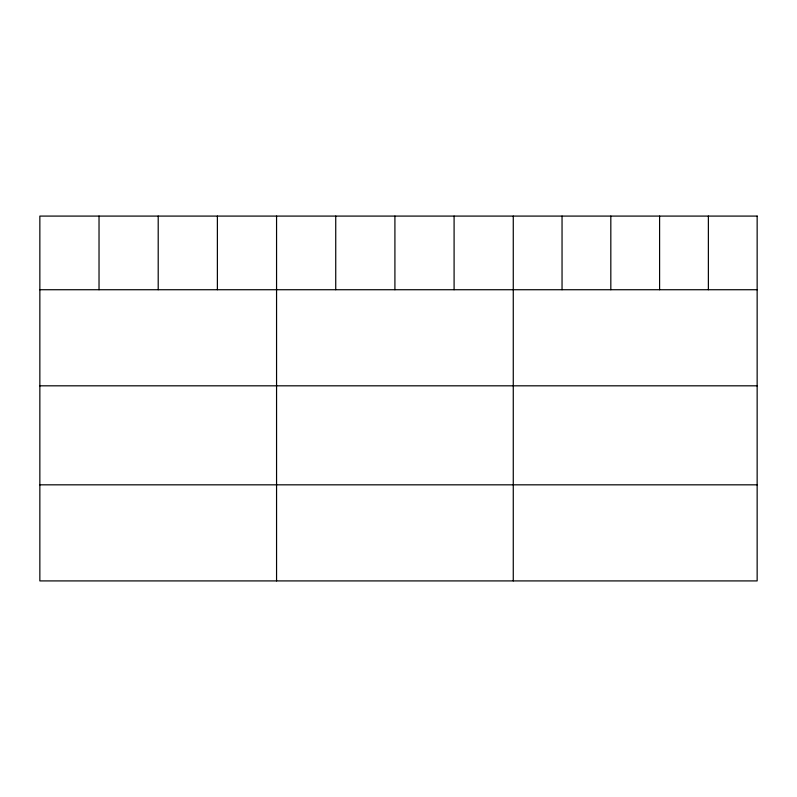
<?xml version="1.0" encoding="UTF-8"?>
<svg xmlns="http://www.w3.org/2000/svg" width="797" height="797" viewBox="0 0 797 797"><rect width="100%" height="100%" fill="white"/><g stroke="black" fill="none" stroke-linecap="round" stroke-linejoin="round"><path stroke-width="1.2" d="M39.85 289.729L757.15 289.729M39.85 385.818L757.15 385.818M39.85 484.825L757.15 484.825M708.374 216.087L708.374 289.729M659.597 216.087L659.597 289.729M610.821 216.087L610.821 289.729M562.044 216.087L562.044 289.729M513.268 216.087L513.268 580.913M454.091 216.087L454.091 289.729M394.913 216.087L394.913 289.729M335.736 216.087L335.736 289.729M276.559 216.087L276.559 580.913M217.382 216.087L217.382 289.729M158.204 216.087L158.204 289.729M99.027 216.087L99.027 289.729M757.15 216.087L39.85 216.087L39.85 580.913L757.15 580.913L757.15 216.087"/></g></svg>
